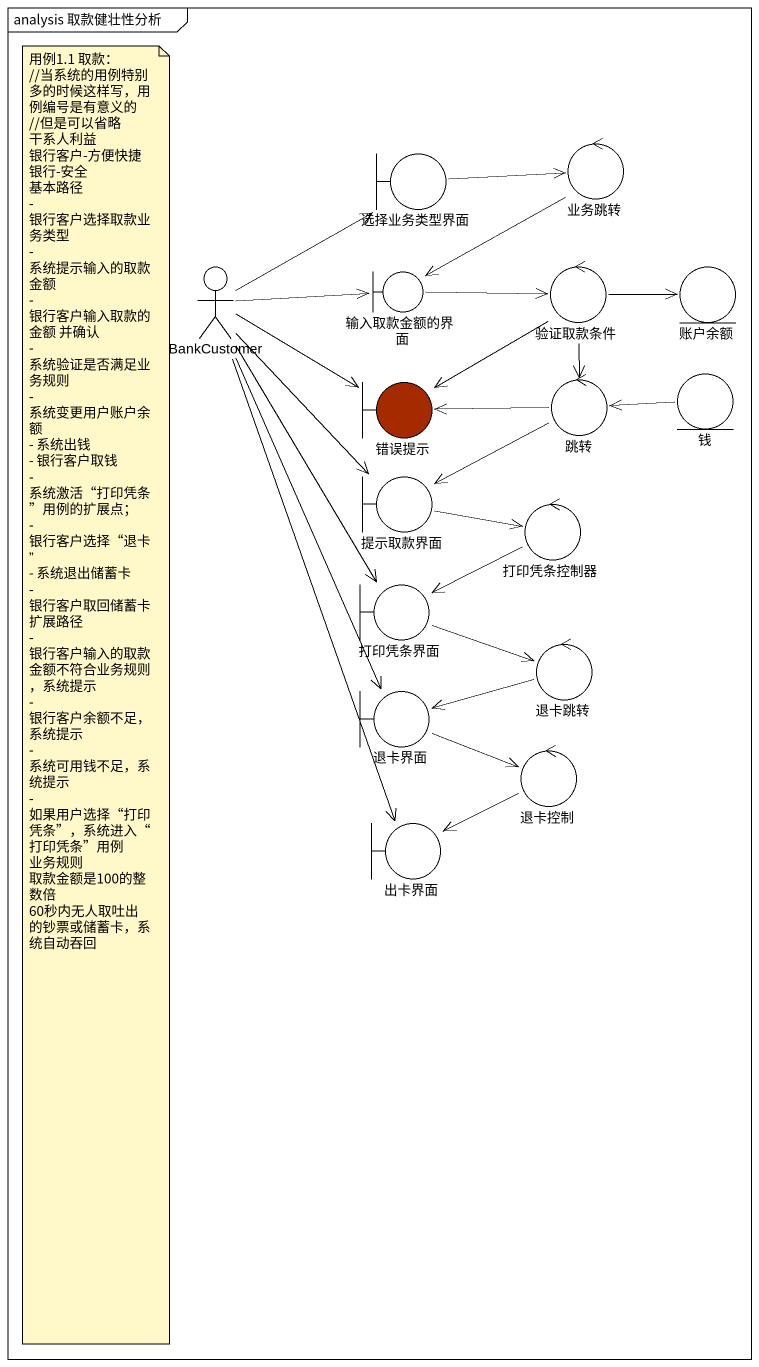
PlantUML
@startuml
mainframe analysis 取款健壮性分析
boundary 选择业务类型界面
control 业务跳转
actor BankCustomer
boundary 输入取款金额的界面
control 验证取款条件
entity 账户余额
boundary 错误提示 #A52A00
control 跳转
entity 钱
boundary 提示取款界面
control 打印凭条控制器
boundary 打印凭条界面
control 退卡跳转
boundary 退卡界面
control 退卡控制
boundary 出卡界面
选择业务类型界面 -right-> 业务跳转
业务跳转 --> 输入取款金额的界面
BankCustomer -up-> 选择业务类型界面
BankCustomer -right-> 输入取款金额的界面
BankCustomer -right-> 错误提示
BankCustomer --> 提示取款界面
BankCustomer --> 打印凭条界面
BankCustomer --> 退卡界面
BankCustomer --> 出卡界面
输入取款金额的界面 -right-> 验证取款条件
验证取款条件 -right-> 账户余额
验证取款条件 --> 错误提示
验证取款条件 --> 跳转
跳转 -left-> 错误提示
跳转 -left-> 提示取款界面
钱 -left-> 跳转
提示取款界面 -right-> 打印凭条控制器
打印凭条控制器 -left-> 打印凭条界面
打印凭条界面 -right-> 退卡跳转
退卡跳转 -left-> 退卡界面
退卡界面 -right-> 退卡控制
退卡控制 -left-> 出卡界面
note as N1
  用例1.1 取款： //当系统的用例特别多的时候这样写，用例编号是有意义的
  //但是可以省略
  干系人利益
  银行客户-方便快捷
  银行-安全
  基本路径
  - 银行客户选择取款业务类型
  - 系统提示输入的取款金额
  - 银行客户输入取款的金额 并确认
  - 系统验证是否满足业务规则
  - 系统变更用户账户余额
  - 系统出钱
  - 银行客户取钱
  - 系统激活“打印凭条”用例的扩展点；
  - 银行客户选择“退卡”
  - 系统退出储蓄卡
  - 银行客户取回储蓄卡
  扩展路径
  - 银行客户输入的取款金额不符合业务规则，系统提示
  - 银行客户余额不足，系统提示
  - 系统可用钱不足，系统提示
  - 如果用户选择“打印凭条”，系统进入“打印凭条”用例
  业务规则
  取款金额是100的整数倍
  60秒内无人取吐出的钞票或储蓄卡，系统自动吞回
end note
@enduml
